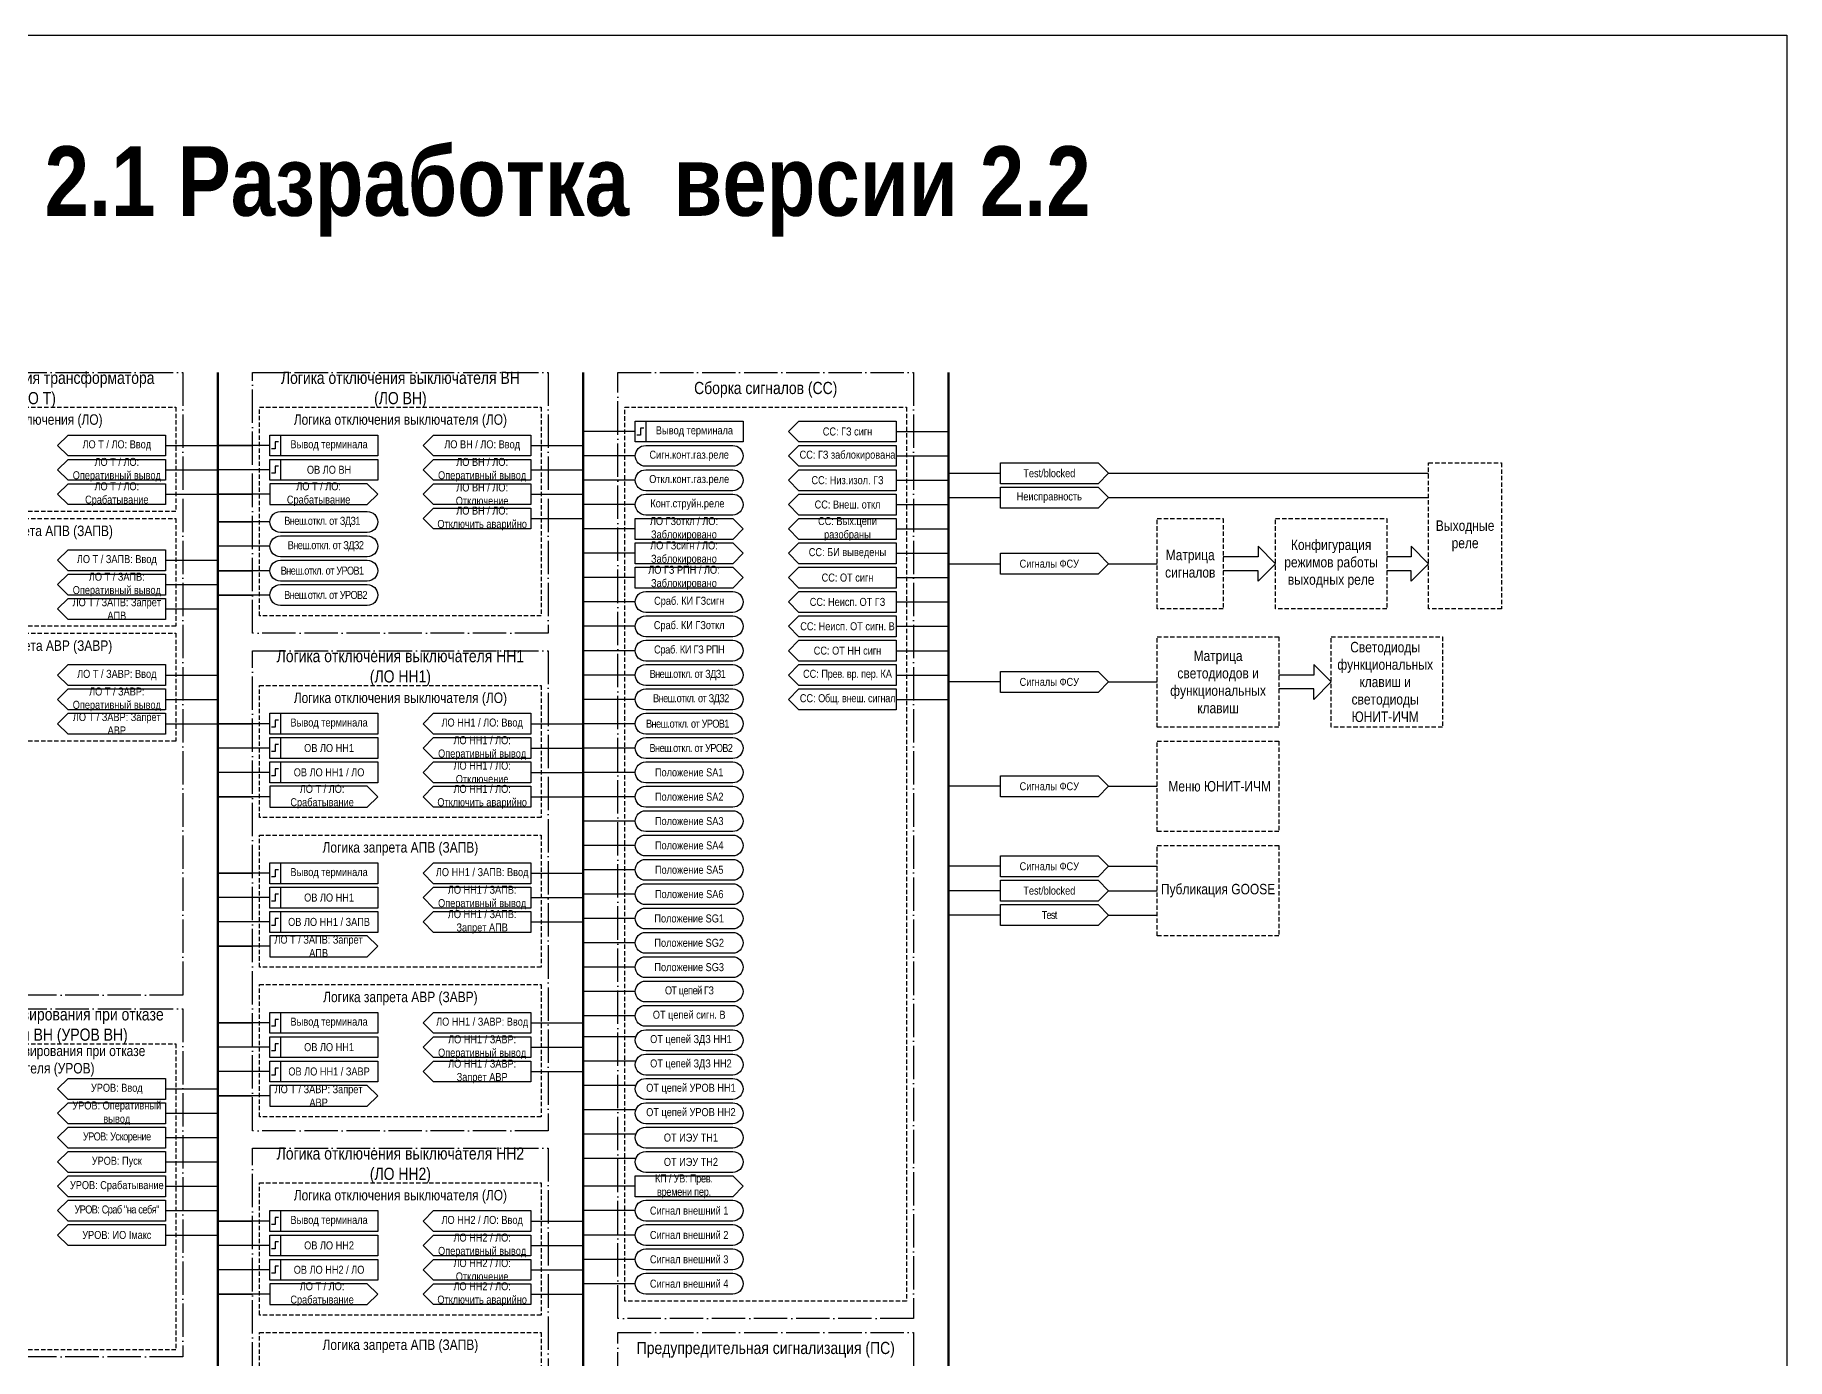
# Model space of a CAD drawing. Header units: millimetres. Extents: x -2016 to 1983, y 0 to 841.
# Drawn here: x 512 to 1016, y 460 to 841 of the extents above; entities that cross this region are included whole.
import ezdxf

# ---------------------------------------------------------------- set-up
doc = ezdxf.new("R2010")
doc.units = ezdxf.units.MM
doc.linetypes.add('ACAD_ISO04W100', pattern=[30, 24, -3, 0, -3])
doc.linetypes.add('штриховая2', pattern=[0.375, 0.25, -0.125])
doc.layers.add('TEXT', color=7, linetype='Continuous', lineweight=25)
doc.layers.add('Основная', color=7, linetype='Continuous')
doc.styles.add('2.3_GOST_RD', font='ARIALN.TTF', dxfattribs={"height": 2.3})
doc.styles.add('2.5_Gost_RD', font='ARIALN.TTF', dxfattribs={"height": 2.5})
doc.styles.add('3.5_Gost_RD', font='ARIALN.TTF', dxfattribs={"height": 3.5})

msp = doc.modelspace()

# ---------------------------------------------------------------- linework, layer by layer
at = {"lineweight": 100, "ltscale": 100}
for p, q in [((565, 744), (565, 100)), ((670, 744), (670, 100)), ((775, 744), (775, 100))]:
    msp.add_line(p, q, dxfattribs=at)
at = {"ltscale": 100}
for p, q in [((685, 727), (670, 727)), ((760, 727), (775, 727)), ((550, 723), (565, 723)), ((580, 723), (565, 723)), ((565, 723), (575, 723)), ((655, 723), (670, 723)), ((550, 716), (565, 716)), ((580, 716), (565, 716)), ((655, 716), (670, 716)), ((685, 720), (670, 720)), ((760, 720), (775, 720)), ((775, 715), (790, 715)), ((685, 713), (670, 713)), ((760, 713), (775, 713)), ((550, 709), (565, 709)), ((580, 709), (565, 709)), ((565, 709), (575, 709)), ((655, 709), (670, 709)), ((685, 706), (670, 706)), ((760, 706), (775, 706)), ((775, 708), (790, 708)), ((580, 701), (565, 701)), ((565, 701), (575, 701)), ((655, 702), (670, 702)), ((685, 699), (670, 699)), ((760, 699), (775, 699)), ((550, 690), (565, 690)), ((580, 694), (565, 694)), ((685, 692), (670, 692)), ((760, 692), (775, 692)), ((580, 687), (565, 687)), ((565, 687), (575, 687)), ((685, 685), (670, 685)), ((760, 685), (775, 685)), ((775, 689), (790, 689)), ((550, 683), (565, 683)), ((580, 680), (565, 680)), ((565, 680), (575, 680)), ((522, 679), (519, 676)), ((519, 676), (522, 673)), ((550, 676), (565, 676)), ((685, 678), (670, 678)), ((760, 678), (775, 678)), ((685, 671), (670, 671)), ((760, 671), (775, 671)), ((685, 664), (670, 664)), ((760, 664), (775, 664)), ((550, 657), (565, 657)), ((685, 657), (670, 657)), ((760, 657), (775, 657)), ((550, 650), (565, 650)), ((685, 650), (670, 650)), ((760, 650), (775, 650)), ((522, 646), (519, 643)), ((519, 643), (522, 640)), ((550, 643), (565, 643)), ((580, 643), (565, 643)), ((565, 643), (575, 643)), ((655, 643), (670, 643)), ((685, 643), (670, 643)), ((580, 636), (565, 636)), ((655, 636), (670, 636)), ((685, 636), (670, 636)), ((580, 629), (565, 629)), ((655, 629), (670, 629)), ((685, 629), (670, 629)), ((580, 622), (565, 622)), ((565, 622), (575, 622)), ((655, 622), (670, 622)), ((685, 622), (670, 622)), ((685, 615), (670, 615)), ((685, 608), (670, 608)), ((580, 600), (565, 600)), ((565, 600), (575, 600)), ((655, 600), (670, 600)), ((685, 601), (670, 601)), ((580, 593), (565, 593)), ((655, 593), (670, 593)), ((685, 594), (670, 594)), ((580, 586), (565, 586)), ((655, 586), (670, 586)), ((685, 587), (670, 587)), ((685, 580), (670, 580)), ((580, 579), (565, 579)), ((565, 579), (575, 579)), ((685, 573), (670, 573)), ((685, 566), (670, 566)), ((685, 559), (670, 559)), ((580, 557), (565, 557)), ((565, 557), (575, 557)), ((655, 557), (670, 557)), ((580, 550), (565, 550)), ((655, 550), (670, 550)), ((685, 553), (670, 553)), ((685, 546), (670, 546)), ((580, 543), (565, 543)), ((655, 543), (670, 543)), ((685, 539), (670, 539)), ((550, 538), (565, 538)), ((580, 536), (565, 536)), ((565, 536), (575, 536)), ((550, 531), (565, 531)), ((685, 532), (670, 532)), ((550, 524), (565, 524)), ((685, 525), (670, 525)), ((550, 517), (565, 517)), ((685, 518), (670, 518)), ((550, 510), (565, 510)), ((685, 510), (670, 510)), ((550, 503), (565, 503)), ((580, 500), (565, 500)), ((565, 500), (575, 500)), ((655, 500), (670, 500)), ((685, 503), (670, 503)), ((550, 496), (565, 496)), ((685, 496), (670, 496)), ((580, 493), (565, 493)), ((655, 493), (670, 493)), ((685, 489), (670, 489)), ((580, 486), (565, 486)), ((655, 486), (670, 486)), ((580, 479), (565, 479)), ((565, 479), (575, 479)), ((655, 479), (670, 479)), ((685, 482), (670, 482))]:
    msp.add_line(p, q, dxfattribs=at)
at = {"color": 3, "ltscale": 100}
msp.add_lwpolyline([(0, 841), (1016, 841), (1016, 0), (0, 0)], close=True, dxfattribs=at)
at = {"color": 251, "linetype": 'ACAD_ISO04W100', "lineweight": 30, "ltscale": 0.4, "true_color": 0x58595b}
for points in [[(470, 744), (555, 744), (555, 565), (470, 565)], [(575, 744), (660, 744), (660, 669), (575, 669)], [(680, 744), (765, 744), (765, 472), (680, 472)], [(575, 664), (660, 664), (660, 526), (575, 526)], [(470, 561), (555, 561), (555, 461), (470, 461)], [(575, 521), (660, 521), (660, 383), (575, 383)], [(680, 468), (765, 468), (765, 247), (680, 247)]]:
    msp.add_lwpolyline(points, close=True, dxfattribs=at)
at = {"linetype": 'штриховая2', "ltscale": 5}
for points in [[(472, 734), (553, 734), (553, 704), (472, 704)], [(577, 734), (658, 734), (658, 674), (577, 674)], [(682, 734), (763, 734), (763, 477), (682, 477)], [(913, 718), (934, 718), (934, 676), (913, 676)], [(472, 702), (553, 702), (553, 671), (472, 671)], [(835, 702), (854, 702), (854, 676), (835, 676)], [(869, 702), (901, 702), (901, 676), (869, 676)], [(472, 669), (553, 669), (553, 638), (472, 638)], [(835, 668), (870, 668), (870, 642), (835, 642)], [(885, 668), (917, 668), (917, 642), (885, 642)], [(577, 654), (658, 654), (658, 616), (577, 616)], [(835, 638), (870, 638), (870, 612), (835, 612)], [(577, 611), (658, 611), (658, 573), (577, 573)], [(835, 608), (870, 608), (870, 582), (835, 582)], [(577, 568), (658, 568), (658, 530), (577, 530)], [(472, 551), (553, 551), (553, 463), (472, 463)], [(577, 511), (658, 511), (658, 473), (577, 473)], [(577, 468), (658, 468), (658, 430), (577, 430)]]:
    msp.add_lwpolyline(points, close=True, dxfattribs=at)
at = {"ltscale": 100}
for points in [[(519, 723), (522, 726), (550, 726), (550, 720), (522, 720), (519, 723)], [(624, 723), (627, 726), (655, 726), (655, 720), (627, 720), (624, 723)], [(729, 727), (732, 730), (760, 730), (760, 724), (732, 724), (729, 727)], [(729, 720), (732, 723), (760, 723), (760, 717), (732, 717), (729, 720)], [(519, 716), (522, 719), (550, 719), (550, 713), (522, 713), (519, 716)], [(624, 716), (627, 719), (655, 719), (655, 713), (627, 713), (624, 716)], [(729, 713), (732, 716), (760, 716), (760, 710), (732, 710), (729, 713)], [(790, 718), (818, 718), (821, 715), (818, 712), (790, 712), (790, 718)], [(821, 715), (913, 715)], [(611, 709), (608, 712), (580, 712), (580, 706), (608, 706), (611, 709)], [(790, 711), (818, 711), (821, 708), (818, 705), (790, 705), (790, 711)], [(729, 706), (732, 709), (760, 709), (760, 703), (732, 703), (729, 706)], [(821, 708), (913, 708)], [(685, 702), (713, 702), (716, 699), (713, 696), (685, 696), (685, 702)], [(729, 699), (732, 702), (760, 702), (760, 696), (732, 696), (729, 699)], [(685, 695), (713, 695), (716, 692), (713, 689), (685, 689), (685, 695)], [(729, 692), (732, 695), (760, 695), (760, 689), (732, 689), (729, 692)], [(519, 690), (522, 693), (550, 693), (550, 687), (522, 687), (519, 690)], [(869, 689), (864, 694), (864, 691), (854, 691)], [(913, 689), (908, 694), (908, 691), (901, 691)], [(519, 683), (522, 686), (550, 686), (550, 680), (522, 680), (519, 683)], [(685, 688), (713, 688), (716, 685), (713, 682), (685, 682), (685, 688)], [(729, 685), (732, 688), (760, 688), (760, 682), (732, 682), (729, 685)], [(821, 689), (835, 689)], [(869, 689), (864, 684), (864, 687), (854, 687)], [(913, 689), (908, 684), (908, 687), (901, 687)], [(729, 678), (732, 681), (760, 681), (760, 675), (732, 675), (729, 678)], [(519, 676), (522, 679), (550, 679), (550, 673), (522, 673), (519, 676)], [(729, 671), (732, 674), (760, 674), (760, 668), (732, 668), (729, 671)], [(729, 664), (732, 667), (760, 667), (760, 661), (732, 661), (729, 664)], [(519, 657), (522, 660), (550, 660), (550, 654), (522, 654), (519, 657)], [(729, 657), (732, 660), (760, 660), (760, 654), (732, 654), (729, 657)], [(885, 655), (880, 660), (880, 657), (870, 657)], [(790, 655), (775, 655)], [(821, 655), (835, 655)], [(885, 655), (880, 650), (880, 653), (870, 653)], [(519, 650), (522, 653), (550, 653), (550, 647), (522, 647), (519, 650)], [(729, 650), (732, 653), (760, 653), (760, 647), (732, 647), (729, 650)], [(519, 643), (522, 646), (550, 646), (550, 640), (522, 640), (519, 643)], [(624, 643), (627, 646), (655, 646), (655, 640), (627, 640), (624, 643)], [(624, 636), (627, 639), (655, 639), (655, 633), (627, 633), (624, 636)], [(611, 622), (608, 625), (580, 625), (580, 619), (608, 619), (611, 622)], [(790, 625), (775, 625)], [(821, 625), (835, 625)], [(624, 600), (627, 603), (655, 603), (655, 597), (627, 597), (624, 600)], [(790, 602), (775, 602)], [(821, 602), (835, 602)], [(624, 593), (627, 596), (655, 596), (655, 590), (627, 590), (624, 593)], [(790, 595), (775, 595)], [(790, 598), (818, 598), (821, 595), (818, 592), (790, 592), (790, 598)], [(821, 595), (835, 595)], [(790, 591), (818, 591), (821, 588), (818, 585), (790, 585), (790, 591)], [(790, 588), (775, 588)], [(821, 588), (835, 588)], [(611, 579), (608, 582), (580, 582), (580, 576), (608, 576), (611, 579)], [(624, 557), (627, 560), (655, 560), (655, 554), (627, 554), (624, 557)], [(624, 550), (627, 553), (655, 553), (655, 547), (627, 547), (624, 550)], [(611, 536), (608, 539), (580, 539), (580, 533), (608, 533), (611, 536)], [(685, 513), (713, 513), (716, 510), (713, 507), (685, 507), (685, 513)], [(624, 500), (627, 503), (655, 503), (655, 497), (627, 497), (624, 500)], [(624, 493), (627, 496), (655, 496), (655, 490), (627, 490), (624, 493)], [(611, 479), (608, 482), (580, 482), (580, 476), (608, 476), (611, 479)]]:
    msp.add_lwpolyline(points, dxfattribs=at)
for points in [[(580, 726), (583, 726), (583, 720), (580, 720)], [(580, 726), (611, 726), (611, 720), (580, 720)], [(685, 730), (688, 730), (688, 724), (685, 724)], [(685, 730), (716, 730), (716, 724), (685, 724)], [(580, 719), (583, 719), (583, 713), (580, 713)], [(580, 719), (611, 719), (611, 713), (580, 713)], [(818, 686), (790, 686), (790, 692), (818, 692), (821, 689)], [(818, 652), (790, 652), (790, 658), (818, 658), (821, 655)], [(580, 646), (583, 646), (583, 640), (580, 640)], [(580, 646), (611, 646), (611, 640), (580, 640)], [(580, 639), (583, 639), (583, 633), (580, 633)], [(580, 639), (611, 639), (611, 633), (580, 633)], [(580, 632), (583, 632), (583, 626), (580, 626)], [(580, 632), (611, 632), (611, 626), (580, 626)], [(818, 622), (790, 622), (790, 628), (818, 628), (821, 625)], [(818, 599), (790, 599), (790, 605), (818, 605), (821, 602)], [(580, 603), (583, 603), (583, 597), (580, 597)], [(580, 603), (611, 603), (611, 597), (580, 597)], [(580, 596), (583, 596), (583, 590), (580, 590)], [(580, 596), (611, 596), (611, 590), (580, 590)], [(580, 589), (583, 589), (583, 583), (580, 583)], [(580, 589), (611, 589), (611, 583), (580, 583)], [(580, 560), (583, 560), (583, 554), (580, 554)], [(580, 560), (611, 560), (611, 554), (580, 554)], [(580, 553), (583, 553), (583, 547), (580, 547)], [(580, 553), (611, 553), (611, 547), (580, 547)], [(580, 546), (583, 546), (583, 540), (580, 540)], [(580, 546), (611, 546), (611, 540), (580, 540)], [(522, 541), (550, 541), (550, 535), (522, 535), (519, 538)], [(522, 534), (550, 534), (550, 528), (522, 528), (519, 531)], [(522, 527), (550, 527), (550, 521), (522, 521), (519, 524)], [(522, 520), (550, 520), (550, 514), (522, 514), (519, 517)], [(522, 513), (550, 513), (550, 507), (522, 507), (519, 510)], [(522, 506), (550, 506), (550, 500), (522, 500), (519, 503)], [(522, 499), (550, 499), (550, 493), (522, 493), (519, 496)], [(580, 503), (583, 503), (583, 497), (580, 497)], [(580, 503), (611, 503), (611, 497), (580, 497)], [(580, 496), (583, 496), (583, 490), (580, 490)], [(580, 496), (611, 496), (611, 490), (580, 490)], [(580, 489), (583, 489), (583, 483), (580, 483)], [(580, 489), (611, 489), (611, 483), (580, 483)]]:
    msp.add_lwpolyline(points, close=True, dxfattribs=at)
at = {"lineweight": 30, "ltscale": 100}
for points in [[(687.5, 728), (686.5, 728), (686.5, 726), (685.5, 726)], [(582.5, 724), (581.5, 724), (581.5, 722), (580.5, 722)], [(582.5, 717), (581.5, 717), (581.5, 715), (580.5, 715)], [(582.5, 644), (581.5, 644), (581.5, 642), (580.5, 642)], [(582.5, 637), (581.5, 637), (581.5, 635), (580.5, 635)], [(582.5, 630), (581.5, 630), (581.5, 628), (580.5, 628)], [(582.5, 601), (581.5, 601), (581.5, 599), (580.5, 599)], [(582.5, 594), (581.5, 594), (581.5, 592), (580.5, 592)], [(582.5, 587), (581.5, 587), (581.5, 585), (580.5, 585)], [(582.5, 558), (581.5, 558), (581.5, 556), (580.5, 556)], [(582.5, 551), (581.5, 551), (581.5, 549), (580.5, 549)], [(582.5, 544), (581.5, 544), (581.5, 542), (580.5, 542)], [(582.5, 501), (581.5, 501), (581.5, 499), (580.5, 499)], [(582.5, 494), (581.5, 494), (581.5, 492), (580.5, 492)], [(582.5, 487), (581.5, 487), (581.5, 485), (580.5, 485)]]:
    msp.add_lwpolyline(points, dxfattribs=at)
at = {"ltscale": 100}
for points in [[(688, 717, -1), (688, 723), (713, 723, -1), (713, 717)], [(688, 710, -1), (688, 716), (713, 716, -1), (713, 710)], [(688, 703, -1), (688, 709), (713, 709, -1), (713, 703)], [(583, 698, -1), (583, 704), (608, 704, -1), (608, 698)], [(583, 691, -1), (583, 697), (608, 697, -1), (608, 691)], [(583, 684, -1), (583, 690), (608, 690, -1), (608, 684)], [(583, 677, -1), (583, 683), (608, 683, -1), (608, 677)], [(688, 675, -1), (688, 681), (713, 681, -1), (713, 675)], [(688, 668, -1), (688, 674), (713, 674, -1), (713, 668)], [(688, 661, -1), (688, 667), (713, 667, -1), (713, 661)], [(688, 654, -1), (688, 660), (713, 660, -1), (713, 654)], [(688, 647, -1), (688, 653), (713, 653, -1), (713, 647)], [(688, 640, -1), (688, 646), (713, 646, -1), (713, 640)], [(688, 633, -1), (688, 639), (713, 639, -1), (713, 633)], [(688, 626, -1), (688, 632), (713, 632, -1), (713, 626)], [(688, 619, -1), (688, 625), (713, 625, -1), (713, 619)], [(688, 612, -1), (688, 618), (713, 618, -1), (713, 612)], [(688, 605, -1), (688, 611), (713, 611, -1), (713, 605)], [(688, 598, -1), (688, 604), (713, 604, -1), (713, 598)], [(688, 591, -1), (688, 597), (713, 597, -1), (713, 591)], [(688, 584, -1), (688, 590), (713, 590, -1), (713, 584)], [(688, 577, -1), (688, 583), (713, 583, -1), (713, 577)], [(688, 570, -1), (688, 576), (713, 576, -1), (713, 570)], [(688, 563, -1), (688, 569), (713, 569, -1), (713, 563)], [(688, 556, -1), (688, 562), (713, 562, -1), (713, 556)], [(688, 549, -1), (688, 555), (713, 555, -1), (713, 549)], [(688, 542, -1), (688, 548), (713, 548, -1), (713, 542)], [(688, 535, -1), (688, 541), (713, 541, -1), (713, 535)], [(688, 528, -1), (688, 534), (713, 534, -1), (713, 528)], [(688, 521, -1), (688, 527), (713, 527, -1), (713, 521)], [(688, 514, -1), (688, 520), (713, 520, -1), (713, 514)], [(688, 500, -1), (688, 506), (713, 506, -1), (713, 500)], [(688, 493, -1), (688, 499), (713, 499, -1), (713, 493)], [(688, 486, -1), (688, 492), (713, 492, -1), (713, 486)], [(688, 479, -1), (688, 485), (713, 485, -1), (713, 479)]]:
    msp.add_lwpolyline(points, format="xyb", close=True, dxfattribs=at)
at = {"layer": 'Основная', "ltscale": 100}
for points in [[(550, 712), (550, 706), (522, 706), (519, 709), (522, 712)], [(655, 712), (655, 706), (627, 706), (624, 709), (627, 712)], [(655, 705), (655, 699), (627, 699), (624, 702), (627, 705)], [(655, 632), (655, 626), (627, 626), (624, 629), (627, 632)], [(655, 625), (655, 619), (627, 619), (624, 622), (627, 625)], [(655, 589), (655, 583), (627, 583), (624, 586), (627, 589)], [(655, 546), (655, 540), (627, 540), (624, 543), (627, 546)], [(655, 489), (655, 483), (627, 483), (624, 486), (627, 489)], [(655, 482), (655, 476), (627, 476), (624, 479), (627, 482)]]:
    msp.add_lwpolyline(points, close=True, dxfattribs=at)

# ---------------------------------------------------------------- texts
at = {"ltscale": 100, "attachment_point": 5, "style": '2.5_Gost_RD'}
for s, insert, char_height, width in [('{\\fArial Narrow|b1|i0|c204|p34;ФСУ ЮНИТ-М300-Т2. Версия 2.1 Разработка  версии 2.2}', (501, 796), 20, 1350), ('СС: ГЗ сигн', (746, 727), 2.3, 28), ('\\A1;Сигн.конт.газ.реле', (700.5, 720), 2.3, 31), ('СС: ГЗ заблокирована', (746, 720), 2.3, 28), ('\\A1;Откл.конт.газ.реле', (700.5, 713), 2.3, 31), ('СС: Низ.изол. ГЗ', (746, 713), 2.3, 28), ('\\A1;Конт.струйн.реле', (700, 706), 2.3, 31), ('СС: Внеш. откл', (746, 706), 2.3, 28), ('{\\T0.9;Внеш.откл. от ЗДЗ1}', (595, 701), 2.3, 31), ('СС: Вых.цепи разобраны', (746, 699), 2.3, 28), ('{\\T0.9;Внеш.откл. от ЗДЗ2}', (596, 694), 2.3, 31), ('СС: БИ выведены', (746, 692), 2.3, 28), ('{\\T0.9;Внеш.откл. от УРОВ1}', (595, 687), 2.3, 31), ('СС: ОТ сигн', (746, 685), 2.3, 28), ('{\\T0.9;Внеш.откл. от УРОВ2}', (596, 680), 2.3, 31), ('\\A1;Сраб. КИ ГЗсигн', (700.5, 678), 2.3, 31), ('СС: Неисп. ОТ ГЗ', (746, 678), 2.3, 28), ('\\A1;Сраб. КИ ГЗоткл', (700.5, 671), 2.3, 31), ('СС: Неисп. ОТ сигн. В', (746, 671), 2.3, 27.7859), ('\\A1;{\\T0.95;Сраб. КИ ГЗ РПН}', (700.5, 664), 2.3, 31), ('СС: ОТ НН сигн', (746, 664), 2.3, 28), ('{\\T0.9;Внеш.откл. от ЗДЗ1}', (700, 657), 2.3, 31), ('СС: {\\T0.95;Прев. вр. пер.} КА', (746, 657), 2.3, 28), ('{\\T0.9;Внеш.откл. от ЗДЗ2}', (701, 650), 2.3, 31), ('СС: {\\T0.95;Общ. внеш. сигнал}', (746, 650), 2.3, 28), ('{\\T0.9;Внеш.откл. от УРОВ1}', (700, 643), 2.3, 31), ('{\\T0.9;Внеш.откл. от УРОВ2}', (701, 636), 2.3, 31), ('Положение SA1', (700.5, 629), 2.3, 31), ('Положение SA2', (700.5, 622), 2.3, 31), ('Положение SA3', (700.5, 615), 2.3, 31), ('Положение SA4', (700.5, 608), 2.3, 31), ('Положение SA5', (700.5, 601), 2.3, 31), ('Положение SA6', (700.5, 594), 2.3, 31), ('Положение SG1', (700.5, 587), 2.3, 31), ('\\pt23;Положение SG2', (700.5, 580), 2.3, 31), ('\\pt23;Положение SG3', (700.5, 573), 2.3, 31), ('{\\T0.9;ОТ цепей ГЗ}', (700.5, 566), 2.3, 31), ('\\pt11.5;ОТ цепей сигн. В', (700.5, 559), 2.3, 31), ('ОТ цепей ЗДЗ НН1', (701, 552), 2.3, 31), ('ОТ цепей ЗДЗ НН2', (701, 545), 2.3, 31), ('УРОВ: Ввод', (536, 538), 2.3, 28), ('ОТ цепей УРОВ НН1', (701, 538), 2.3, 31), ('УРОВ: Оперативный вывод', (536, 531), 2.3, 28), ('ОТ цепей УРОВ НН2', (701, 531), 2.3, 31), ('{\\T0.9;УРОВ: Ускорение}', (536, 524), 2.3, 28), ('ОТ ИЭУ ТН1', (701, 524), 2.3, 31), ('УРОВ: Пуск', (536, 517), 2.3, 28), ('ОТ ИЭУ ТН2', (701, 517), 2.3, 31), ('УРОВ: Срабатывание', (536, 510), 2.3, 28), ('{\\T0.9;УРОВ: Сраб "на себя"}', (536, 503), 2.3, 28), ('Сигнал внешний 1', (700.5, 503), 2.3, 31), ('Сигнал внешний 2', (700.5, 496), 2.3, 31), ('Сигнал внешний 3', (700.5, 489), 2.3, 31), ('Сигнал внешний 4', (700.5, 482), 2.3, 31)]:
    msp.add_mtext(s, dxfattribs=dict(at, insert=insert, char_height=char_height, width=width))
at = {"color": 128, "ltscale": 100, "true_color": 0x0b6436, "attachment_point": 5, "style": '3.5_Gost_RD'}
for s, insert, char_height, width in [('Логика отключения трансформатора (ЛО Т)', (512.5, 739), 3.5, 76.6201), ('Логика отключения выключателя ВН (ЛО ВН)', (617.5, 739), 3.5, 76.6201), ('Сборка сигналов (СС)', (722.5, 739), 3.5, 85), ('Логика отключения (ЛО)', (512.5, 730), 3, 81), ('Логика отключения выключателя (ЛО)', (617.5, 730), 3, 81), ('Логика запрета АПВ (ЗАПВ)', (512.5, 698), 3, 81), ('Логика запрета АВР (ЗАВР)', (512.5, 665), 3, 81), ('Логика отключения выключателя НН1 (ЛО НН1)', (617.5, 659), 3.5, 76.6201), ('Логика отключения выключателя (ЛО)', (617.5, 650), 3, 81), ('Логика запрета АПВ (ЗАПВ)', (617.5, 607), 3, 81), ('Логика запрета АВР (ЗАВР)', (617.5, 564), 3, 81), ('Устройство резервирования при отказе выключателя ВН (УРОВ ВН)', (512.5, 556), 3.5, 85), ('Устройство резервирования при отказе выключателя (УРОВ)', (512.5, 546), 3, 81), ('Логика отключения выключателя НН2 (ЛО НН2)', (617.5, 516), 3.5, 76.6201), ('Логика отключения выключателя (ЛО)', (617.5, 507), 3, 81), ('Логика запрета АПВ (ЗАПВ)', (617.5, 464), 3, 81), ('Предупредительная сигнализация (ПС)', (722.5, 463), 3.5, 85)]:
    msp.add_mtext(s, dxfattribs=dict(at, insert=insert, char_height=char_height, width=width))
at = {"color": 0, "ltscale": 100, "char_height": 2.3, "width": 28, "attachment_point": 5, "style": '2.5_Gost_RD'}
for insert in [(597, 723), (597, 643), (597, 600), (597, 557), (597, 500)]:
    msp.add_mtext('{\\C256;Вывод терминала}', dxfattribs=dict(at, insert=insert))
at = {"layer": 'TEXT', "ltscale": 100, "attachment_point": 5}
for s, insert, char_height, width, style in [('Вывод терминала', (702, 727), 2.3, 28, '2.5_Gost_RD'), ('ЛО Т / ЛО: Ввод', (536, 723), 2.3, 28, '2.5_Gost_RD'), ('ЛО ВН / ЛО: Ввод', (641, 723), 2.3, 28, '2.5_Gost_RD'), ('ЛО Т / ЛО: Оперативный вывод', (536, 716), 2.3, 28, '2.5_Gost_RD'), ('ЛО ВН / ЛО: Оперативный вывод', (641, 716), 2.3, 28, '2.5_Gost_RD'), ('ЛО Т / ЛО: Срабатывание', (536, 709), 2.3, 28, '2.5_Gost_RD'), ('ЛО ВН / ЛО: Отключение', (641, 709), 2.3, 28, '2.5_Gost_RD'), ('ЛО ВН / ЛО: Отключить аварийно', (641, 702), 2.3, 27.7818, '2.5_Gost_RD'), ('ЛО ГЗоткл / ЛО:\\PЗаблокировано', (699, 699), 2.3, 28, '2.5_Gost_RD'), ('Выходные реле', (923.5, 697), 3, 21, '2.5_Gost_RD'), ('ЛО ГЗсигн / ЛО:\\PЗаблокировано', (699, 692), 2.3, 28, '2.5_Gost_RD'), ('Конфигурация режимов работы выходных реле', (885, 689), 3, 32, '2.5_Gost_RD'), ('ЛО Т / ЗАПВ: Ввод', (536, 690), 2.3, 28, '2.5_Gost_RD'), ('Сигналы ФСУ', (804, 689), 2.3, 28, '2.3_GOST_RD'), ('Матрица сигналов', (844.5, 689), 3, 19, '2.5_Gost_RD'), ('ЛО Т / ЗАПВ: Оперативный вывод', (536, 683), 2.3, 28, '2.5_Gost_RD'), ('ЛО ГЗ РПН / ЛО: Заблокировано', (699, 685), 2.3, 28, '2.5_Gost_RD'), ('ЛО Т / ЗАПВ: Запрет АПВ', (536, 676), 2.3, 28, '2.5_Gost_RD'), ('Светодиоды функциональных клавиш и светодиоды ЮНИТ-ИЧМ', (900.54, 655), 3, 31.0888, '2.5_Gost_RD'), ('Матрица светодиодов и функциональных клавиш', (852.5, 655), 3, 32.1489, '2.5_Gost_RD'), ('ЛО Т / ЗАВР: Ввод', (536, 657), 2.3, 28, '2.5_Gost_RD'), ('Сигналы ФСУ', (804, 655), 2.3, 28, '2.3_GOST_RD'), ('ЛО Т / ЗАВР: Оперативный вывод', (536, 650), 2.3, 28, '2.5_Gost_RD'), ('ЛО Т / ЗАВР: Запрет АВР', (536, 643), 2.3, 28, '2.5_Gost_RD'), ('ЛО НН1 / ЛО: Ввод', (641, 643), 2.3, 28, '2.5_Gost_RD'), ('ЛО НН1 / ЛО: Оперативный вывод', (641, 636), 2.3, 28, '2.5_Gost_RD'), ('ЛО НН1 / ЛО: Отключение ', (641, 629), 2.3, 28, '2.5_Gost_RD'), ('ЛО НН1 / ЛО: Отключить аварийно', (641, 622), 2.3, 28.0617, '2.5_Gost_RD'), ('Сигналы ФСУ', (804, 625), 2.3, 28, '2.3_GOST_RD'), (' Меню ЮНИТ-ИЧМ', (852.5, 625), 3, 35, '2.5_Gost_RD'), ('ЛО НН1 / ЗАПВ: Ввод', (641, 600), 2.3, 28, '2.5_Gost_RD'), ('Сигналы ФСУ', (804, 602), 2.3, 28, '2.3_GOST_RD'), ('ЛО НН1 / ЗАПВ: Оперативный вывод', (641, 593), 2.3, 28, '2.5_Gost_RD'), ('{\\C256;Test/blocked}', (804, 595), 2.3, 28, '2.3_GOST_RD'), ('Публикация GOOSE ', (852.5, 595), 3, 35, '2.5_Gost_RD'), ('ЛО НН1 / ЗАПВ: Запрет АПВ', (641, 586), 2.3, 28, '2.5_Gost_RD'), ('ЛО Т / ЗАПВ: Запрет АПВ', (594, 579), 2.3, 28, '2.5_Gost_RD'), ('ЛО НН1 / ЗАВР: Ввод', (641, 557), 2.3, 28, '2.5_Gost_RD'), ('ЛО НН1 / ЗАВР: Оперативный вывод', (641, 550), 2.3, 28, '2.5_Gost_RD'), ('ЛО НН1 / ЗАВР: Запрет АВР', (641, 543), 2.3, 28, '2.5_Gost_RD'), ('ЛО Т / ЗАВР: Запрет АВР', (594, 536), 2.3, 28, '2.5_Gost_RD'), ('ЛО НН2 / ЛО: Ввод', (641, 500), 2.3, 28, '2.5_Gost_RD'), ('УРОВ: ИО Iмакс', (536, 496), 2.3, 28, '2.5_Gost_RD'), ('ЛО НН2 / ЛО: Оперативный вывод', (641, 493), 2.3, 28, '2.5_Gost_RD'), ('ЛО НН2 / ЛО: Отключение ', (641, 486), 2.3, 28, '2.5_Gost_RD'), ('ЛО НН2 / ЛО: Отключить аварийно', (641, 479), 2.3, 28.0617, '2.5_Gost_RD')]:
    msp.add_mtext(s, dxfattribs=dict(at, insert=insert, char_height=char_height, width=width, style=style))
at = {"layer": 'TEXT', "color": 0, "ltscale": 100, "char_height": 2.3, "attachment_point": 5}
for s, insert, width, style in [('{\\C256;ОВ ЛО ВН}', (597, 716), 28, '2.5_Gost_RD'), ('{\\C256;Test/blocked}', (804, 715), 28, '2.3_GOST_RD'), ('{\\C256;Неисправность}', (804, 708), 28, '2.3_GOST_RD'), ('{\\C256;ОВ ЛО НН1}', (597, 636), 28, '2.5_Gost_RD'), ('{\\C256;ОВ ЛО НН1}', (597, 593), 28, '2.5_Gost_RD'), ('{\\T0.85;\\C256;Test}', (804, 588), 28, '2.3_GOST_RD'), ('{\\C256;ОВ ЛО НН1}', (597, 550), 28, '2.5_Gost_RD'), ('{\\T0.95;\\C256;КП / УВ: Прев. времени пер.}', (699, 510), 25.5124, '2.5_Gost_RD'), ('{\\C256;ОВ ЛО НН2}', (597, 493), 28, '2.5_Gost_RD')]:
    msp.add_mtext(s, dxfattribs=dict(at, insert=insert, width=width, style=style))
at = {"layer": 'Основная', "color": 0, "ltscale": 100, "char_height": 2.3, "width": 28, "attachment_point": 5, "style": '2.5_Gost_RD'}
for s, insert in [('{\\C256;ЛО Т / ЛО: Срабатывание}', (594, 709)), ('{\\C256;ОВ ЛО НН1 / ЛО}', (597, 629)), ('{\\C256;ЛО Т / ЛО: Срабатывание}', (595, 622)), ('{\\C256;ОВ ЛО НН1 / ЗАПВ}', (597, 586)), ('{\\C256;ОВ ЛО НН1 / ЗАВР}', (597, 543)), ('{\\C256;ОВ ЛО НН2 / ЛО}', (597, 486)), ('{\\C256;ЛО Т / ЛО: Срабатывание}', (595, 479))]:
    msp.add_mtext(s, dxfattribs=dict(at, insert=insert))

doc.saveas('drawing.dxf')
